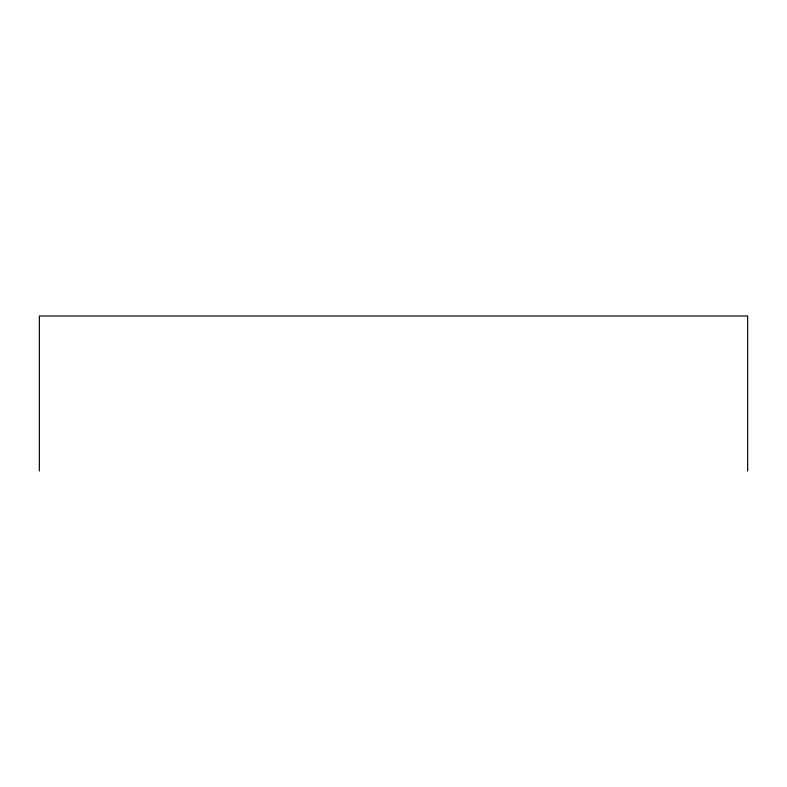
<?xml version="1.0" encoding="UTF-8"?>
<svg xmlns="http://www.w3.org/2000/svg" width="787" height="787" viewBox="0 0 787 787"><rect width="100%" height="100%" fill="white"/><g stroke="black" fill="none" stroke-linecap="round" stroke-linejoin="round"><path stroke-width="1.18" d="M747.65 471.01L747.65 315.99L39.35 315.99L39.35 471.01"/></g></svg>
